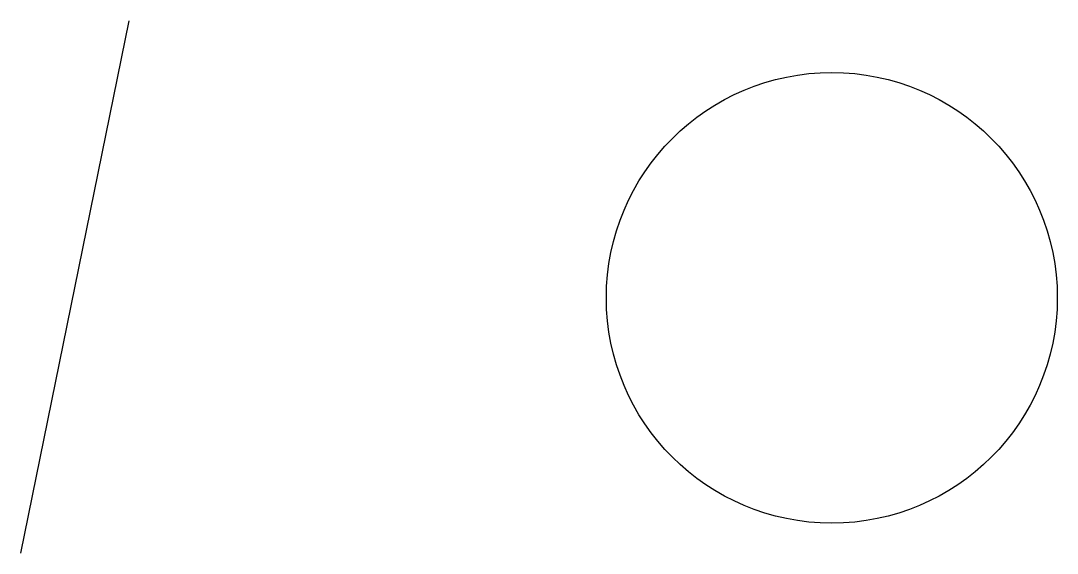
# Model space of a CAD drawing. Header units: millimetres. Extents: x 1224 to 3763, y 633 to 1938.
import ezdxf

# ---------------------------------------------------------------- set-up
doc = ezdxf.new("R2010")
doc.units = ezdxf.units.MM
doc.header["$MEASUREMENT"] = 0

# ---------------------------------------------------------------- blocks, each defined once
blk = doc.blocks.new('b-4')
blk.add_line((1223.7, 632.7), (1489.4, 1938))
blk.add_circle((3210.8, 1258.8), 552.4)

msp = doc.modelspace()

# ---------------------------------------------------------------- block references
msp.add_blockref('b-4', (0, 0))

doc.saveas('drawing.dxf')
